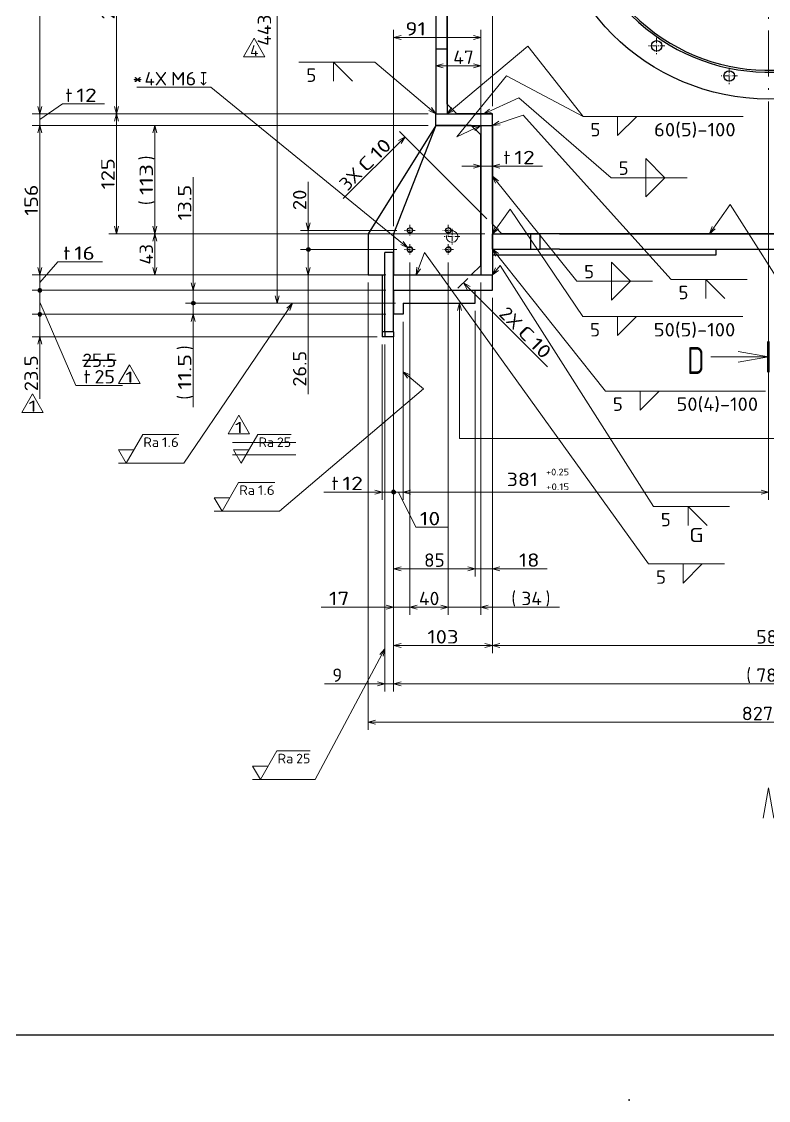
# Model space of a CAD drawing. Extents: x 0 to 1254, y -12 to 833.
# Drawn here: x 391.6 to 586.3, y 7.9 to 289.3 of the extents above; entities that cross this region are included whole.
import ezdxf
from ezdxf.enums import TextEntityAlignment as Align

# ---------------------------------------------------------------- set-up
doc = ezdxf.new("R2010")
doc.units = 0
doc.linetypes.add('DASHDOT', pattern=[18.5, 12, -3, 0.5, -3])
doc.layers.get('0').update_dxf_attribs({"lineweight": 13})
doc.styles.add('GDT', font='gdt.shx')
doc.styles.get("Standard").update_dxf_attribs({"font": 'isocp.shx'})
doc.dimstyles.get("Standard").update_dxf_attribs({"dimtxt": 2.5, "dimasz": 2.5, "dimexe": 1.25, "dimexo": 0.625, "dimtad": 1, "dimcen": 2.5, "dimadec": 0, "dimazin": 0, "dimtfac": 1, "dimtmove": 0, "dimatfit": 0, "dimfxl": 1, "dimarcsym": 0})

# ---------------------------------------------------------------- blocks, each defined once
blk = doc.blocks.new('*D5')
at = {"color": 7, "lineweight": 13}
blk.add_line((506.336303, 251.551621), (527.398864, 251.551621), dxfattribs=at)
for points in [[(509.404449, 251.033982), (511.336303, 251.551621), (509.404449, 252.06926)], [(516.268157, 252.06926), (514.336303, 251.551621), (516.268157, 251.033982)]]:
    blk.add_lwpolyline(points, dxfattribs=at)
for s, width, p, p2 in [('t', 1.09249, (517.223861, 252.051621), (519.044677, 252.051621)), ('12', 0.868247, (520.044677, 252.051621), (525.398864, 252.051621))]:
    blk.add_text(s, height=3.5, dxfattribs=dict(at, width=width)).set_placement(p, p2, align=Align.FIT)
blk = doc.blocks.new('*D10')
at = {"color": 5, "lineweight": 13}
for p, q in [((526.086303, 326.551621), (456.208953, 326.551621)), ((458.208953, 215.801621), (458.208953, 326.551621)), ((489.086303, 215.801621), (456.208953, 215.801621))]:
    blk.add_line(p, q, dxfattribs=at)
for points in [[(458.726592, 324.61977), (458.208953, 326.551621), (457.691314, 324.61977)], [(457.691314, 217.733475), (458.208953, 215.801621), (458.726592, 217.733475)]]:
    blk.add_lwpolyline(points, dxfattribs=at)
for s, height, width, p, p2 in [('-0.05', 1.75, 0.781316, (453.858947, 293.141606), (453.858947, 299.196809)), ('-0.15', 1.75, 0.781316, (457.708953, 293.141606), (457.708953, 299.196809)), ('443', 3.5, 0.854609, (456.65895, 282.922822), (456.65895, 291.041604))]:
    blk.add_text(s, height=height, rotation=90, dxfattribs=dict(at, width=width)).set_placement(p, p2, align=Align.FIT)
blk = doc.blocks.new('*D13')
at = {"color": 7, "lineweight": 13}
for p, q in [((499.586303, 264.176621), (499.586303, 279.702943)), ((511.336303, 264.176621), (511.336303, 279.702943)), ((499.586303, 277.702943), (511.336303, 277.702943))]:
    blk.add_line(p, q, dxfattribs=at)
for points in [[(501.518157, 278.220582), (499.586303, 277.702943), (501.518157, 277.185303)], [(509.404449, 277.185303), (511.336303, 277.702943), (509.404449, 278.220582)]]:
    blk.add_lwpolyline(points, dxfattribs=at)
at = {"color": 7, "lineweight": 13, "width": 0.868247}
blk.add_text('47', height=3.5, dxfattribs=at).set_placement((504.127471, 278.202943), (509.481658, 278.202943), align=Align.FIT)
blk = doc.blocks.new('*D14')
at = {"color": 7, "lineweight": 13}
for p, q in [((481.961303, 221.176621), (481.961303, 104.551621)), ((688.836303, 205.051621), (688.836303, 104.551621)), ((481.961303, 106.551621), (688.836303, 106.551621))]:
    blk.add_line(p, q, dxfattribs=at)
for points in [[(483.893157, 107.06926), (481.961303, 106.551621), (483.893157, 106.033982)], [(686.904449, 106.033982), (688.836303, 106.551621), (686.904449, 107.06926)]]:
    blk.add_lwpolyline(points, dxfattribs=at)
at = {"color": 7, "lineweight": 13, "width": 0.8352}
blk.add_text('827.5', height=3.5, dxfattribs=at).set_placement((579.343601, 107.051621), (591.454005, 107.051621), align=Align.FIT)
blk = doc.blocks.new('*D16')
at = {"color": 214, "lineweight": 13}
for p, q in [((440.964858, 272.109986), (421.635101, 272.109986)), ((492.255111, 230.275666), (440.964858, 272.109986))]:
    blk.add_line(p, q, dxfattribs=at)
blk.add_lwpolyline([(490.4309, 231.095574), (492.255111, 230.275666), (491.08525, 231.897835)], dxfattribs=at)
blk.add_arc((492.836303, 229.801621), 0.75, 348.009231, 170.000007, dxfattribs=at)
for s, width, p, p2 in [('4X', 0.953544, (423.635101, 272.609986), (429.515289, 272.609986)), ('M6', 0.967101, (430.515304, 272.609986), (437.123824, 272.609986))]:
    blk.add_text(s, height=3.5, dxfattribs=dict(at, width=width)).set_placement(p, p2, align=Align.FIT)
at = {"color": 214, "lineweight": 13, "style": 'GDT', "width": 0.52601}
blk.add_text('x', height=3.5, dxfattribs=at).set_placement((438.123824, 272.609986), (439.964858, 272.609986), align=Align.FIT)
blk = doc.blocks.new('*D19')
at = {"color": 7, "lineweight": 13}
for p, q in [((488.586303, 235.926621), (488.586303, 287.104981)), ((511.336303, 261.676621), (511.336303, 287.104981)), ((488.586303, 285.104981), (511.336303, 285.104981))]:
    blk.add_line(p, q, dxfattribs=at)
for points in [[(490.518157, 285.62262), (488.586303, 285.104981), (490.518157, 284.587342)], [(509.404449, 284.587342), (511.336303, 285.104981), (509.404449, 285.62262)]]:
    blk.add_lwpolyline(points, dxfattribs=at)
at = {"color": 7, "lineweight": 13, "width": 1.036294}
blk.add_text('91', height=3.5, dxfattribs=at).set_placement((491.64511, 285.604981), (496.999297, 285.604981), align=Align.FIT)
blk = doc.blocks.new('*D23')
at = {"color": 5, "lineweight": 13}
blk.add_line((497.336303, 316.551621), (586.336303, 316.551621), dxfattribs=at)
for points in [[(499.268157, 317.069259), (497.336303, 316.551621), (499.268157, 316.033983)], [(584.404451, 316.033983), (586.336303, 316.551621), (584.404451, 317.069259)]]:
    blk.add_lwpolyline(points, dxfattribs=at)
for s, height, width, p, p2 in [('356', 3.5, 0.854609, (541.010467, 317.051621), (549.129257, 317.051621)), ('%%p0.10', 1.75, 0.948387, (551.229251, 317.926621), (558.579252, 317.926621))]:
    blk.add_text(s, height=height, dxfattribs=dict(at, width=width)).set_placement(p, p2, align=Align.FIT)
blk = doc.blocks.new('*D25')
at = {"color": 7, "lineweight": 13}
for p, q in [((488.586303, 217.176621), (488.586303, 124.551621)), ((514.336303, 217.176621), (514.336303, 124.551621)), ((488.586303, 126.551621), (514.336303, 126.551621))]:
    blk.add_line(p, q, dxfattribs=at)
for points in [[(490.518157, 127.06926), (488.586303, 126.551621), (490.518157, 126.033982)], [(512.404449, 126.033982), (514.336303, 126.551621), (512.404449, 127.06926)]]:
    blk.add_lwpolyline(points, dxfattribs=at)
at = {"color": 7, "lineweight": 13, "width": 0.854609}
blk.add_text('103', height=3.5, dxfattribs=at).set_placement((497.401908, 127.051621), (505.520698, 127.051621), align=Align.FIT)
blk = doc.blocks.new('*D26')
at = {"color": 7, "lineweight": 13}
for p, q in [((514.336303, 217.176621), (514.336303, 124.551621)), ((660.086303, 217.176621), (660.086303, 124.551621)), ((514.336303, 126.551621), (660.086303, 126.551621))]:
    blk.add_line(p, q, dxfattribs=at)
for points in [[(516.268157, 127.06926), (514.336303, 126.551621), (516.268157, 126.033982)], [(658.154449, 126.033982), (660.086303, 126.551621), (658.154449, 127.06926)]]:
    blk.add_lwpolyline(points, dxfattribs=at)
at = {"color": 7, "lineweight": 13, "width": 0.854609}
blk.add_text('583', height=3.5, dxfattribs=at).set_placement((583.15191, 127.051621), (591.270696, 127.051621), align=Align.FIT)
blk = doc.blocks.new('*D32')
at = {"color": 7, "lineweight": 13}
for p, q in [((486.586303, 233.926621), (424.336303, 233.926621)), ((426.336303, 223.176621), (426.336303, 233.926621)), ((486.586303, 223.176621), (424.336303, 223.176621))]:
    blk.add_line(p, q, dxfattribs=at)
for points in [[(426.853942, 231.994767), (426.336303, 233.926621), (425.818664, 231.994767)], [(425.818664, 225.108475), (426.336303, 223.176621), (426.853942, 225.108475)]]:
    blk.add_lwpolyline(points, dxfattribs=at)
at = {"color": 7, "lineweight": 13, "width": 0.868247}
blk.add_text('43', height=3.5, rotation=90, dxfattribs=at).set_placement((425.836303, 225.874528), (425.836303, 231.228715), align=Align.FIT)
blk = doc.blocks.new('*D33')
at = {"color": 7, "lineweight": 13}
for p, q in [((497.586303, 262.176621), (424.336303, 262.176621)), ((426.336303, 233.926621), (426.336303, 262.176621)), ((486.586303, 233.926621), (424.336303, 233.926621))]:
    blk.add_line(p, q, dxfattribs=at)
for points in [[(426.853942, 260.244767), (426.336303, 262.176621), (425.818664, 260.244767)], [(425.818664, 235.858475), (426.336303, 233.926621), (426.853942, 235.858475)]]:
    blk.add_lwpolyline(points, dxfattribs=at)
for s, p in [(')', (425.836303, 253.111016)), ('(', (425.836303, 241.414193))]:
    blk.add_text(s, height=3.5, rotation=90.000003, dxfattribs=at).set_placement(p)
at = {"color": 7, "lineweight": 13, "width": 0.854609}
blk.add_text('113', height=3.5, rotation=90, dxfattribs=at).set_placement((425.836303, 243.992226), (425.836303, 252.111016), align=Align.FIT)
blk = doc.blocks.new('*D47')
at = {"color": 7, "lineweight": 13}
for p, q in [((497.586303, 262.176621), (394.336303, 262.176621)), ((396.336303, 223.176621), (396.336303, 262.176621)), ((486.586303, 223.176621), (394.336303, 223.176621))]:
    blk.add_line(p, q, dxfattribs=at)
for points in [[(396.853942, 260.244767), (396.336303, 262.176621), (395.818664, 260.244767)], [(395.818664, 225.108475), (396.336303, 223.176621), (396.853942, 225.108475)]]:
    blk.add_lwpolyline(points, dxfattribs=at)
at = {"color": 7, "lineweight": 13, "width": 0.854609}
blk.add_text('156', height=3.5, rotation=90, dxfattribs=at).set_placement((395.836303, 238.617226), (395.836303, 246.736016), align=Align.FIT)
blk = doc.blocks.new('*D48')
at = {"color": 7, "lineweight": 13}
for p, q in [((396.336303, 257.176621), (396.336303, 270.176621)), ((396.336303, 263.676621), (402.273162, 267.790127)), ((402.273162, 267.790127), (413.19287, 267.790127)), ((497.586303, 265.176621), (394.336303, 265.176621)), ((497.586303, 262.176621), (394.336303, 262.176621))]:
    blk.add_line(p, q, dxfattribs=at)
for points in [[(395.818664, 267.108472), (396.336303, 265.176621), (396.853942, 267.108472)], [(396.853942, 260.244767), (396.336303, 262.176621), (395.818664, 260.244767)]]:
    blk.add_lwpolyline(points, dxfattribs=at)
for s, width, p, p2 in [('t', 1.09248, (403.017883, 268.290127), (404.838683, 268.290127)), ('12', 0.868247, (405.838683, 268.290127), (411.19287, 268.290127))]:
    blk.add_text(s, height=3.5, dxfattribs=dict(at, width=width)).set_placement(p, p2, align=Align.FIT)
blk = doc.blocks.new('*D49')
at = {"color": 7, "lineweight": 13}
for p, q in [((497.586303, 350.551621), (394.336303, 350.551621)), ((396.336303, 265.176621), (396.336303, 350.551621)), ((497.586303, 265.176621), (394.336303, 265.176621))]:
    blk.add_line(p, q, dxfattribs=at)
for points in [[(396.853942, 348.619769), (396.336303, 350.551621), (395.818664, 348.619769)], [(395.818664, 267.108472), (396.336303, 265.176621), (396.853942, 267.108472)]]:
    blk.add_lwpolyline(points, dxfattribs=at)
at = {"color": 7, "lineweight": 13, "width": 0.8352}
blk.add_text('341.5', height=3.5, rotation=90, dxfattribs=at).set_placement((395.836303, 301.808919), (395.836303, 313.919324), align=Align.FIT)
blk = doc.blocks.new('*D51')
at = {"color": 7, "lineweight": 13}
for p, q in [((396.336303, 219.676621), (396.336303, 228.176621)), ((396.336303, 221.176621), (401.061569, 226.608056)), ((401.061569, 226.608056), (412.653243, 226.608056)), ((486.586303, 223.176621), (394.336303, 223.176621)), ((486.586303, 219.176621), (394.336303, 219.176621))]:
    blk.add_line(p, q, dxfattribs=at)
blk.add_lwpolyline([(395.818664, 225.108475), (396.336303, 223.176621), (396.853942, 225.108475)], dxfattribs=at)
at = {"color": 7, "lineweight": 13, "const_width": 0.5}
for points in [[(396.586303, 219.176621, 1), (396.086303, 219.176621)], [(396.086303, 219.176621, 1), (396.586303, 219.176621)]]:
    blk.add_lwpolyline(points, format="xyb", dxfattribs=at)
at = {"color": 7, "lineweight": 13}
blk.add_circle((396.336303, 219.176621), 0.5, dxfattribs=at)
for s, width, p, p2 in [('t', 1.09248, (402.478256, 227.108056), (404.299056, 227.108056)), ('16', 0.868247, (405.299056, 227.108056), (410.653243, 227.108056))]:
    blk.add_text(s, height=3.5, dxfattribs=dict(at, width=width)).set_placement(p, p2, align=Align.FIT)
blk = doc.blocks.new('*D52')
at = {"color": 7, "lineweight": 13}
for p, q in [((486.586303, 219.176621), (394.336303, 219.176621)), ((396.336303, 213.426621), (396.336303, 218.676621)), ((396.336303, 216.051621), (405.763244, 194.37291)), ((486.586303, 212.926621), (394.336303, 212.926621)), ((405.763244, 194.37291), (417.93402, 194.37291))]:
    blk.add_line(p, q, dxfattribs=at)
at = {"color": 7, "lineweight": 13, "const_width": 0.5}
for points in [[(396.586303, 219.176621, 1), (396.086303, 219.176621)], [(396.086303, 219.176621, 1), (396.586303, 219.176621)], [(396.586303, 212.926621, 1), (396.086303, 212.926621)], [(396.086303, 212.926621, 1), (396.586303, 212.926621)]]:
    blk.add_lwpolyline(points, format="xyb", dxfattribs=at)
at = {"color": 7, "lineweight": 13}
for centre in [(396.336303, 219.176621), (396.336303, 212.926621)]:
    blk.add_circle(centre, 0.5, dxfattribs=at)
for s, width, p, p2 in [('t', 1.09248, (407.759033, 194.87291), (409.579833, 194.87291)), ('25', 0.868247, (410.579833, 194.87291), (415.93402, 194.87291))]:
    blk.add_text(s, height=3.5, dxfattribs=dict(at, width=width)).set_placement(p, p2, align=Align.FIT)
blk = doc.blocks.new('*D53')
at = {"color": 7, "lineweight": 13}
for p, q in [((486.586303, 212.926621), (394.336303, 212.926621)), ((396.336303, 190.844849), (396.336303, 212.426621)), ((484.336303, 207.051621), (394.336303, 207.051621))]:
    blk.add_line(p, q, dxfattribs=at)
at = {"color": 7, "lineweight": 13, "const_width": 0.5}
for points in [[(396.586303, 212.926621, 1), (396.086303, 212.926621)], [(396.086303, 212.926621, 1), (396.586303, 212.926621)]]:
    blk.add_lwpolyline(points, format="xyb", dxfattribs=at)
at = {"color": 7, "lineweight": 13}
blk.add_lwpolyline([(396.853942, 205.119767), (396.336303, 207.051621), (395.818664, 205.119767)], dxfattribs=at)
blk.add_circle((396.336303, 212.926621), 0.5, dxfattribs=at)
at = {"color": 7, "lineweight": 13, "width": 0.836938}
blk.add_text('23.5', height=3.5, rotation=90, dxfattribs=at).set_placement((395.836303, 192.844849), (395.836303, 202.190652), align=Align.FIT)
blk = doc.blocks.new('*D54')
at = {"color": 7, "lineweight": 13}
for p, q in [((497.586303, 265.176621), (414.336303, 265.176621)), ((416.336303, 233.926621), (416.336303, 265.176621)), ((512.336303, 233.926621), (414.336303, 233.926621))]:
    blk.add_line(p, q, dxfattribs=at)
for points in [[(416.853942, 263.244771), (416.336303, 265.176621), (415.818664, 263.244771)], [(415.818664, 235.858475), (416.336303, 233.926621), (416.853942, 235.858475)]]:
    blk.add_lwpolyline(points, dxfattribs=at)
at = {"color": 7, "lineweight": 13, "width": 0.854609}
blk.add_text('125', height=3.5, rotation=90, dxfattribs=at).set_placement((415.836303, 245.492226), (415.836303, 253.611016), align=Align.FIT)
blk = doc.blocks.new('*D55')
at = {"color": 7, "lineweight": 13}
for p, q in [((526.086303, 326.551621), (414.336303, 326.551621)), ((416.336303, 265.176621), (416.336303, 326.551621)), ((497.586303, 265.176621), (414.336303, 265.176621))]:
    blk.add_line(p, q, dxfattribs=at)
for points in [[(416.853942, 324.61977), (416.336303, 326.551621), (415.818664, 324.61977)], [(415.818664, 267.108472), (416.336303, 265.176621), (416.853942, 267.108472)]]:
    blk.add_lwpolyline(points, dxfattribs=at)
at = {"color": 7, "lineweight": 13, "width": 0.8352}
blk.add_text('245.5', height=3.5, rotation=90, dxfattribs=at).set_placement((415.836303, 289.808919), (415.836303, 301.919324), align=Align.FIT)
blk = doc.blocks.new('*D57')
at = {"color": 7, "lineweight": 13}
for p, q in [((499.586303, 297.744353), (499.586303, 300.723084)), ((499.586303, 298.723084), (514.336303, 298.723084)), ((514.336303, 267.176621), (514.336303, 300.723084))]:
    blk.add_line(p, q, dxfattribs=at)
for points in [[(501.518157, 299.240721), (499.586303, 298.723084), (501.518157, 298.205447)], [(512.404449, 298.205447), (514.336303, 298.723084), (512.404449, 299.240721)]]:
    blk.add_lwpolyline(points, dxfattribs=at)
at = {"color": 7, "lineweight": 13, "width": 0.892365}
blk.add_text('59', height=3.5, dxfattribs=at).set_placement((504.182113, 299.223084), (509.5363, 299.223084), align=Align.FIT)
blk = doc.blocks.new('*D58')
at = {"color": 7, "lineweight": 13}
for p, q in [((486.336303, 205.051621), (486.336303, 114.551621)), ((488.586303, 205.051621), (488.586303, 114.551621)), ((470.590537, 116.551621), (493.586303, 116.551621))]:
    blk.add_line(p, q, dxfattribs=at)
for points in [[(484.404449, 116.033982), (486.336303, 116.551621), (484.404449, 117.06926)], [(490.518157, 117.06926), (488.586303, 116.551621), (490.518157, 116.033982)]]:
    blk.add_lwpolyline(points, dxfattribs=at)
at = {"color": 7, "lineweight": 13, "width": 0.9711}
blk.add_text('9', height=3.5, dxfattribs=at).set_placement((472.59053, 117.051621), (475.180129, 117.051621), align=Align.FIT)
blk = doc.blocks.new('*D59')
at = {"color": 7, "lineweight": 13}
for p, q in [((488.586303, 205.051621), (488.586303, 114.551621)), ((685.836303, 205.051621), (685.836303, 114.551621)), ((488.586303, 116.551621), (685.836303, 116.551621))]:
    blk.add_line(p, q, dxfattribs=at)
for points in [[(490.518157, 117.06926), (488.586303, 116.551621), (490.518157, 116.033982)], [(683.904449, 116.033982), (685.836303, 116.551621), (683.904449, 117.06926)]]:
    blk.add_lwpolyline(points, dxfattribs=at)
for s, p in [('(', (580.573876, 117.051621)), (')', (592.270696, 117.051621))]:
    blk.add_text(s, height=3.5, dxfattribs=at).set_placement(p)
at = {"color": 7, "lineweight": 13, "width": 0.86987}
blk.add_text('789', height=3.5, dxfattribs=at).set_placement((583.15191, 117.051621), (591.270696, 117.051621), align=Align.FIT)
blk = doc.blocks.new('*D60')
at = {"color": 7, "lineweight": 13}
for p, q in [((509.836303, 213.801621), (509.836303, 144.551621)), ((488.586303, 205.051621), (488.586303, 144.551621)), ((488.586303, 146.551621), (509.836303, 146.551621))]:
    blk.add_line(p, q, dxfattribs=at)
for points in [[(490.518157, 147.06926), (488.586303, 146.551621), (490.518157, 146.033982)], [(507.904449, 146.033982), (509.836303, 146.551621), (507.904449, 147.06926)]]:
    blk.add_lwpolyline(points, dxfattribs=at)
at = {"color": 7, "lineweight": 13, "width": 0.868247}
blk.add_text('85', height=3.5, dxfattribs=at).set_placement((496.53421, 147.051621), (501.888397, 147.051621), align=Align.FIT)
blk = doc.blocks.new('*D61')
at = {"color": 7, "lineweight": 13}
for p, q in [((514.336303, 217.176621), (514.336303, 144.551621)), ((509.836303, 213.801621), (509.836303, 144.551621)), ((504.836303, 146.551621), (528.609767, 146.551621))]:
    blk.add_line(p, q, dxfattribs=at)
for points in [[(507.904449, 146.033982), (509.836303, 146.551621), (507.904449, 147.06926)], [(516.268157, 147.06926), (514.336303, 146.551621), (516.268157, 146.033982)]]:
    blk.add_lwpolyline(points, dxfattribs=at)
at = {"color": 7, "lineweight": 13, "width": 0.868247}
blk.add_text('18', height=3.5, dxfattribs=at).set_placement((521.255576, 147.051621), (526.609763, 147.051621), align=Align.FIT)
blk = doc.blocks.new('*D71')
at = {"color": 7, "lineweight": 13}
for p, q in [((489.086303, 215.801621), (434.336303, 215.801621)), ((436.336303, 188.675263), (436.336303, 215.301621)), ((486.586303, 212.926621), (434.336303, 212.926621))]:
    blk.add_line(p, q, dxfattribs=at)
at = {"color": 7, "lineweight": 13, "const_width": 0.5}
for points in [[(436.586303, 215.801621, 1), (436.086303, 215.801621)], [(436.086303, 215.801621, 1), (436.586303, 215.801621)]]:
    blk.add_lwpolyline(points, format="xyb", dxfattribs=at)
at = {"color": 7, "lineweight": 13}
blk.add_lwpolyline([(436.853942, 210.994767), (436.336303, 212.926621), (435.818664, 210.994767)], dxfattribs=at)
blk.add_circle((436.336303, 215.801621), 0.5, dxfattribs=at)
for s, p in [(')', (435.836303, 203.599107)), ('(', (435.836303, 190.675263))]:
    blk.add_text(s, height=3.5, rotation=90.000003, dxfattribs=at).set_placement(p)
at = {"color": 7, "lineweight": 13, "width": 0.836938}
blk.add_text('11.5', height=3.5, rotation=90, dxfattribs=at).set_placement((435.836303, 193.253297), (435.836303, 202.599099), align=Align.FIT)
blk = doc.blocks.new('*D72')
at = {"color": 7, "lineweight": 13}
for p, q in [((436.336303, 216.301621), (436.336303, 248.713021)), ((486.586303, 219.176621), (434.336303, 219.176621)), ((489.086303, 215.801621), (434.336303, 215.801621))]:
    blk.add_line(p, q, dxfattribs=at)
blk.add_lwpolyline([(435.818664, 221.108475), (436.336303, 219.176621), (436.853942, 221.108475)], dxfattribs=at)
at = {"color": 7, "lineweight": 13, "const_width": 0.5}
for points in [[(436.586303, 215.801621, 1), (436.086303, 215.801621)], [(436.086303, 215.801621, 1), (436.586303, 215.801621)]]:
    blk.add_lwpolyline(points, format="xyb", dxfattribs=at)
at = {"color": 7, "lineweight": 13}
blk.add_circle((436.336303, 215.801621), 0.5, dxfattribs=at)
at = {"color": 7, "lineweight": 13, "width": 0.836938}
blk.add_text('13.5', height=3.5, rotation=90, dxfattribs=at).set_placement((435.836303, 237.367211), (435.836303, 246.713021), align=Align.FIT)
blk = doc.blocks.new('*D73')
at = {"color": 7, "lineweight": 13}
for p, q in [((491.086303, 210.926621), (491.086303, 164.551621)), ((488.586303, 205.051621), (488.586303, 164.551621)), ((489.086303, 166.551621), (496.086303, 166.551621)), ((489.836303, 166.551621), (494.395019, 157.388413)), ((494.395019, 157.388413), (502.749214, 157.388413))]:
    blk.add_line(p, q, dxfattribs=at)
at = {"color": 7, "lineweight": 13, "const_width": 0.5}
for points in [[(488.836303, 166.551621, 1), (488.336303, 166.551621)], [(488.336303, 166.551621, 1), (488.836303, 166.551621)]]:
    blk.add_lwpolyline(points, format="xyb", dxfattribs=at)
at = {"color": 7, "lineweight": 13}
blk.add_lwpolyline([(493.018157, 167.06926), (491.086303, 166.551621), (493.018157, 166.033982)], dxfattribs=at)
blk.add_circle((488.586303, 166.551621), 0.5, dxfattribs=at)
at = {"color": 7, "lineweight": 13, "width": 0.868247}
blk.add_text('10', height=3.5, dxfattribs=at).set_placement((495.395019, 157.888413), (500.749206, 157.888413), align=Align.FIT)
blk = doc.blocks.new('*D74')
at = {"color": 7, "lineweight": 13}
for p, q in [((586.336303, 266.301621), (586.336303, 164.551621)), ((491.086303, 210.926621), (491.086303, 164.551621)), ((491.086303, 166.551621), (586.336303, 166.551621))]:
    blk.add_line(p, q, dxfattribs=at)
for points in [[(493.018157, 167.06926), (491.086303, 166.551621), (493.018157, 166.033982)], [(584.404451, 166.033982), (586.336303, 166.551621), (584.404451, 167.06926)]]:
    blk.add_lwpolyline(points, dxfattribs=at)
for s, height, width, p, p2 in [('+0.25', 1.75, 0.781316, (528.308051, 170.901627), (534.36325, 170.901627)), ('381', 3.5, 0.955152, (518.089263, 168.101624), (526.208053, 168.101624)), ('+0.15', 1.75, 0.781316, (528.308051, 167.051621), (534.36325, 167.051621))]:
    blk.add_text(s, height=height, dxfattribs=dict(at, width=width)).set_placement(p, p2, align=Align.FIT)
blk = doc.blocks.new('*D75')
at = {"color": 7, "lineweight": 13}
for p, q in [((485.586303, 205.051621), (485.586303, 164.551621)), ((488.586303, 205.051621), (488.586303, 164.551621)), ((470.4113, 166.551621), (488.086303, 166.551621)), ((489.086303, 166.551621), (493.586303, 166.551621))]:
    blk.add_line(p, q, dxfattribs=at)
blk.add_lwpolyline([(483.654449, 166.033982), (485.586303, 166.551621), (483.654449, 167.06926)], dxfattribs=at)
at = {"color": 7, "lineweight": 13, "const_width": 0.5}
for points in [[(488.836303, 166.551621, 1), (488.336303, 166.551621)], [(488.336303, 166.551621, 1), (488.836303, 166.551621)]]:
    blk.add_lwpolyline(points, format="xyb", dxfattribs=at)
at = {"color": 7, "lineweight": 13}
blk.add_circle((488.586303, 166.551621), 0.5, dxfattribs=at)
for s, width, p, p2 in [('t', 1.09249, (472.4113, 167.051621), (474.232116, 167.051621)), ('12', 0.868247, (475.232116, 167.051621), (480.586303, 167.051621))]:
    blk.add_text(s, height=3.5, dxfattribs=dict(at, width=width)).set_placement(p, p2, align=Align.FIT)
blk = doc.blocks.new('*D76')
at = {"color": 7, "lineweight": 13}
for p, q in [((492.836303, 226.40162), (492.836303, 134.551621)), ((488.586303, 206.301621), (488.586303, 134.551621)), ((469.706504, 136.551621), (497.836303, 136.551621))]:
    blk.add_line(p, q, dxfattribs=at)
for points in [[(486.654449, 136.033982), (488.586303, 136.551621), (486.654449, 137.06926)], [(494.768157, 137.06926), (492.836303, 136.551621), (494.768157, 136.033982)]]:
    blk.add_lwpolyline(points, dxfattribs=at)
at = {"color": 7, "lineweight": 13, "width": 0.868247}
blk.add_text('17', height=3.5, dxfattribs=at).set_placement((471.706512, 137.051621), (477.060699, 137.051621), align=Align.FIT)
blk = doc.blocks.new('*D77')
at = {"color": 7, "lineweight": 13}
for p, q in [((492.836303, 226.40162), (492.836303, 134.551621)), ((502.836303, 226.40162), (502.836303, 134.551621)), ((492.836303, 136.551621), (502.836303, 136.551621))]:
    blk.add_line(p, q, dxfattribs=at)
for points in [[(494.768157, 137.06926), (492.836303, 136.551621), (494.768157, 136.033982)], [(500.904449, 136.033982), (502.836303, 136.551621), (500.904449, 137.06926)]]:
    blk.add_lwpolyline(points, dxfattribs=at)
at = {"color": 7, "lineweight": 13, "width": 0.868247}
blk.add_text('40', height=3.5, dxfattribs=at).set_placement((495.15921, 137.051621), (500.513397, 137.051621), align=Align.FIT)
blk = doc.blocks.new('*D78')
at = {"color": 7, "lineweight": 13}
for p, q in [((502.836303, 226.40162), (502.836303, 134.551621)), ((511.336303, 221.176621), (511.336303, 134.551621)), ((497.836303, 136.551621), (531.829311, 136.551621))]:
    blk.add_line(p, q, dxfattribs=at)
for points in [[(500.904449, 136.033982), (502.836303, 136.551621), (500.904449, 137.06926)], [(513.268157, 137.06926), (511.336303, 136.551621), (513.268157, 136.033982)]]:
    blk.add_lwpolyline(points, dxfattribs=at)
for s, p in [('(', (519.319053, 137.051621)), (')', (528.251277, 137.051621))]:
    blk.add_text(s, height=3.5, dxfattribs=at).set_placement(p)
at = {"color": 7, "lineweight": 13, "width": 0.845398}
blk.add_text('34', height=3.5, dxfattribs=at).set_placement((521.897086, 137.051621), (527.251273, 137.051621), align=Align.FIT)
blk = doc.blocks.new('*D82')
at = {"color": 7, "lineweight": 13}
for p, q in [((489.436302, 229.801621), (464.336303, 229.801621)), ((466.336303, 192.048753), (466.336303, 229.301621)), ((486.586303, 223.176621), (464.336303, 223.176621))]:
    blk.add_line(p, q, dxfattribs=at)
at = {"color": 7, "lineweight": 13, "const_width": 0.5}
for points in [[(466.586303, 229.801621, 1), (466.086303, 229.801621)], [(466.086303, 229.801621, 1), (466.586303, 229.801621)]]:
    blk.add_lwpolyline(points, format="xyb", dxfattribs=at)
at = {"color": 7, "lineweight": 13}
blk.add_lwpolyline([(465.818664, 225.108475), (466.336303, 223.176621), (466.853942, 225.108475)], dxfattribs=at)
blk.add_circle((466.336303, 229.801621), 0.5, dxfattribs=at)
at = {"color": 7, "lineweight": 13, "width": 0.836938}
blk.add_text('26.5', height=3.5, rotation=90, dxfattribs=at).set_placement((465.836303, 194.048753), (465.836303, 203.394555), align=Align.FIT)
blk = doc.blocks.new('*D83')
at = {"color": 7, "lineweight": 13}
for p, q in [((466.336303, 230.301621), (466.336303, 247.429658)), ((489.436302, 234.801621), (464.336303, 234.801621)), ((489.436302, 229.801621), (464.336303, 229.801621))]:
    blk.add_line(p, q, dxfattribs=at)
blk.add_lwpolyline([(465.818664, 236.733475), (466.336303, 234.801621), (466.853942, 236.733475)], dxfattribs=at)
at = {"color": 7, "lineweight": 13, "const_width": 0.5}
for points in [[(466.586303, 229.801621, 1), (466.086303, 229.801621)], [(466.086303, 229.801621, 1), (466.586303, 229.801621)]]:
    blk.add_lwpolyline(points, format="xyb", dxfattribs=at)
at = {"color": 7, "lineweight": 13}
blk.add_circle((466.336303, 229.801621), 0.5, dxfattribs=at)
at = {"color": 7, "lineweight": 13, "width": 0.868247}
blk.add_text('20', height=3.5, rotation=90, dxfattribs=at).set_placement((465.836303, 240.075471), (465.836303, 245.429658), align=Align.FIT)
blk = doc.blocks.new('*D87')
at = {"color": 7, "lineweight": 13}
for p, q in [((514.336303, 267.176621), (514.336303, 311.131898)), ((502.586303, 309.131898), (514.336303, 309.131898))]:
    blk.add_line(p, q, dxfattribs=at)
for points in [[(504.518157, 309.649535), (502.586303, 309.131898), (504.518157, 308.61426)], [(512.404449, 308.61426), (514.336303, 309.131898), (512.404449, 309.649535)]]:
    blk.add_lwpolyline(points, dxfattribs=at)
at = {"color": 7, "lineweight": 13, "width": 0.868247}
blk.add_text('47', height=3.5, dxfattribs=at).set_placement((505.78421, 309.631898), (511.138397, 309.631898), align=Align.FIT)
blk = doc.blocks.new('*D88')
at = {"color": 7, "lineweight": 13}
for p, q in [((514.336303, 267.176621), (514.336303, 311.131898)), ((514.336303, 309.131898), (660.086303, 309.131898))]:
    blk.add_line(p, q, dxfattribs=at)
for points in [[(516.268157, 309.649535), (514.336303, 309.131898), (516.268157, 308.61426)], [(658.154449, 308.61426), (660.086303, 309.131898), (658.154449, 309.649535)]]:
    blk.add_lwpolyline(points, dxfattribs=at)
at = {"color": 7, "lineweight": 13, "width": 0.854609}
blk.add_text('583', height=3.5, dxfattribs=at).set_placement((616.142022, 309.631898), (624.26081, 309.631898), align=Align.FIT)

msp = doc.modelspace()

# ---------------------------------------------------------------- linework, layer by layer
at = {"color": 7, "linetype": 'DASHDOT', "lineweight": 13}
msp.add_line((586.293, 416.4282), (586.293, 205.781), dxfattribs=at)
at = {"color": 7, "lineweight": 25}
for p, q in [((502.5863, 267.6766), (502.5863, 350.5516)), ((499.5863, 295.7444), (499.5863, 282.1766)), ((502.5863, 295.7444), (502.5863, 282.1766)), ((499.5863, 282.1766), (502.5863, 282.1766)), ((499.5863, 282.1766), (499.5863, 265.1766)), ((502.5863, 282.1766), (502.5863, 265.1766)), ((502.5863, 267.6766), (505.0863, 265.1766)), ((499.5863, 262.1766), (499.5863, 265.1766)), ((499.5863, 265.1766), (514.3363, 265.1766)), ((499.5863, 265.1766), (502.5863, 265.1766)), ((514.3363, 265.1766), (505.0863, 265.1766)), ((514.3363, 262.1766), (514.3363, 265.1766)), ((514.3363, 236.4266), (514.3363, 265.1766)), ((499.5863, 262.1766), (481.9613, 233.9266)), ((499.5863, 262.1766), (488.5863, 233.9266)), ((508.8363, 262.1766), (499.5863, 262.1766)), ((499.5863, 262.1766), (514.3363, 262.1766)), ((508.8363, 262.1766), (511.3363, 259.6766)), ((511.3363, 262.1766), (514.3363, 262.1766)), ((511.3363, 262.1766), (511.3363, 223.1766)), ((514.3363, 262.1766), (514.3363, 223.1766)), ((511.3363, 225.6766), (511.3363, 259.6766)), ((516.8363, 233.9266), (514.3363, 236.4266)), ((481.9613, 233.9266), (481.9613, 223.1766)), ((488.5863, 233.9266), (488.5863, 223.1766)), ((514.3363, 229.9266), (514.3363, 233.9266)), ((514.3363, 233.9266), (524.3363, 233.9266)), ((514.3363, 233.9266), (516.8362, 233.9266)), ((657.5863, 233.9266), (516.8363, 233.9266)), ((524.3363, 229.9266), (524.3363, 233.9266)), ((524.3363, 233.9266), (526.8363, 233.9266)), ((526.8363, 229.9266), (526.8363, 233.9266)), ((531.8363, 233.9266), (526.8363, 233.9266)), ((531.8363, 233.9266), (642.5863, 233.9266)), ((488.5863, 229.0516), (486.3363, 229.0516)), ((486.3363, 208.3016), (486.3363, 229.0516)), ((488.5863, 208.3016), (488.5863, 229.0516)), ((514.3362, 228.4266), (572.7113, 228.4266)), ((514.3363, 229.9266), (524.3363, 229.9266)), ((524.3363, 229.9266), (526.8363, 229.9266)), ((531.8363, 229.9266), (526.8363, 229.9266)), ((531.8363, 229.9266), (642.5863, 229.9266)), ((572.7113, 228.4266), (572.7113, 229.9266)), ((511.3363, 225.6766), (508.8363, 223.1766)), ((481.9613, 223.1766), (486.3362, 223.1766)), ((485.5863, 223.1766), (485.5863, 208.3016)), ((488.5863, 223.1766), (514.3363, 223.1766)), ((488.5863, 219.1766), (488.5863, 223.1766)), ((488.5863, 223.1766), (508.8363, 223.1766)), ((511.3363, 223.1766), (514.3363, 223.1766)), ((514.3363, 219.1766), (514.3363, 223.1766)), ((488.5863, 219.1766), (514.3363, 219.1766)), ((488.5863, 219.1766), (488.5863, 212.9266)), ((509.8363, 215.8016), (509.8363, 219.1766)), ((491.0863, 215.8016), (509.8363, 215.8016)), ((491.0863, 215.8016), (491.0863, 212.9266)), ((491.0863, 212.9266), (488.5863, 212.9266)), ((486.3362, 208.3016), (485.5863, 208.3016)), ((485.5863, 208.3016), (485.5863, 207.0516)), ((488.5863, 208.3016), (486.3363, 208.3016)), ((486.3363, 208.3016), (486.3363, 207.0516)), ((488.5863, 208.3016), (488.5863, 207.0516)), ((486.3362, 207.0516), (485.5863, 207.0516)), ((488.5863, 207.0516), (486.3363, 207.0516)), ((407.4361, 200.9566), (416.2569, 200.9566)), ((40, 25), (1164, 25))]:
    msp.add_line(p, q, dxfattribs=at)
at = {"color": 5, "lineweight": 13}
for p, q in [((449.4398, 280.0981), (452.2398, 284.9478)), ((452.2398, 284.9478), (455.0398, 280.0981)), ((449.4398, 280.0981), (455.0398, 280.0981))]:
    msp.add_line(p, q, dxfattribs=at)
at = {"color": 7, "linetype": 'DASHDOT', "lineweight": 13, "ltscale": 0.10625}
for p, q in [((557.1689, 285.0245), (557.1689, 280.7745)), ((559.2939, 282.8995), (555.0439, 282.8995)), ((576.0941, 277.1854), (576.0941, 272.9354)), ((578.2191, 275.0604), (573.9691, 275.0604))]:
    msp.add_line(p, q, dxfattribs=at)
at = {"color": 7, "lineweight": 13}
for p, q in [((463.9126, 278.7094), (483.7058, 278.7094)), ((499.5863, 265.1766), (483.7058, 278.7094)), ((537.9828, 264.491), (579.6895, 264.491)), ((491.5562, 259.2067), (475.4704, 243.1209)), ((512.9221, 237.8408), (490.142, 260.6209)), ((514.3363, 248.9405), (536.3363, 221.5516)), ((545.3319, 248.5393), (565.1251, 248.5393)), ((514.3363, 229.9266), (543.8363, 192.9032)), ((507.9465, 222.2868), (505.3652, 219.7055)), ((506.7794, 221.1197), (528.6736, 199.2255)), ((536.3363, 221.5516), (556.1295, 221.5516)), ((560.9501, 222.0156), (580.7433, 222.0156)), ((537.899, 212.3131), (579.6056, 212.3131)), ((586.293, 201.781), (571.293, 201.781)), ((416.8747, 194.8701), (419.6747, 199.7198)), ((419.6747, 199.7198), (422.4747, 194.8701)), ((416.8747, 194.8701), (422.4747, 194.8701)), ((391.619, 187.3171), (394.419, 192.1669)), ((394.419, 192.1669), (397.219, 187.3171)), ((543.8363, 192.9032), (585.5429, 192.9032)), ((391.619, 187.3171), (397.219, 187.3171)), ((445.4303, 181.739), (448.2303, 186.5887)), ((448.2303, 186.5887), (451.0303, 181.739)), ((418.8363, 174.0516), (423.1664, 181.5516)), ((423.1664, 181.5516), (432.6123, 181.5516)), ((445.4303, 181.739), (451.0303, 181.739)), ((448.8363, 174.0516), (453.1664, 181.5516)), ((453.1664, 181.5516), (461.8609, 181.5516)), ((418.8363, 174.0516), (416.8156, 177.5516)), ((416.8156, 177.5516), (420.857, 177.5516)), ((446.5902, 179.4954), (463.1039, 179.4954)), ((448.8363, 174.0516), (446.8156, 177.5516)), ((446.8156, 177.5516), (450.857, 177.5516)), ((463.1039, 176.2454), (446.5902, 176.2454)), ((443.8363, 161.5516), (448.1664, 169.0516)), ((448.1664, 169.0516), (457.6123, 169.0516)), ((443.8363, 161.5516), (441.8156, 165.0516)), ((441.8156, 165.0516), (445.857, 165.0516)), ((556.3363, 162.8016), (576.1295, 162.8016)), ((555.0863, 147.8016), (574.8795, 147.8016)), ((453.8363, 91.5516), (458.1664, 99.0516)), ((458.1664, 99.0516), (466.8609, 99.0516)), ((453.8363, 91.5516), (451.8156, 95.0516)), ((451.8156, 95.0516), (455.857, 95.0516))]:
    msp.add_line(p, q, dxfattribs=at)
at = {"color": 7, "linetype": 'DASHDOT', "lineweight": 13, "ltscale": 0.07}
for p, q in [((494.2363, 234.8016), (491.4363, 234.8016)), ((492.8363, 236.2016), (492.8363, 233.4016)), ((504.2363, 234.8016), (501.4363, 234.8016)), ((502.8363, 236.2016), (502.8363, 233.4016)), ((492.8363, 231.2016), (492.8363, 228.4016)), ((502.8363, 231.2016), (502.8363, 228.4016)), ((494.2363, 229.8016), (491.4363, 229.8016)), ((504.2363, 229.8016), (501.4363, 229.8016))]:
    msp.add_line(p, q, dxfattribs=at)
at = {"color": 7, "linetype": 'DASHDOT', "lineweight": 13, "ltscale": 0.101875}
for p, q in [((503.8363, 235.2141), (503.8363, 231.1391)), ((505.8738, 233.1766), (501.7988, 233.1766))]:
    msp.add_line(p, q, dxfattribs=at)
at = {"color": 7, "lineweight": 100}
msp.add_line((586.293, 197.781), (586.293, 205.781), dxfattribs=at)
at = {"color": 7, "lineweight": 13}
for points in [[(502.5192, 265.1766), (523.5867, 282.7993), (537.9828, 264.491)], [(472.9331, 273.7373), (472.9331, 278.7094), (477.9051, 273.7373)], [(511.3047, 262.1766), (505.0722, 259.1543), (518.0518, 275.1164), (537.9828, 264.491)], [(512.0787, 265.1766), (521.257, 269.359), (545.3319, 248.5393)], [(497.7802, 266.0356), (499.5863, 265.1766), (498.4517, 266.8236)], [(503.6689, 266.8132), (502.5192, 265.1766), (504.3331, 266.0191)], [(513.622, 266.4487), (512.0787, 265.1766), (514.0513, 265.5066)], [(514.3363, 262.1766), (522.3659, 264.8057), (560.9501, 222.0156)], [(509.7923, 260.8679), (511.3047, 262.1766), (509.3406, 261.7994)], [(516.0112, 263.2697), (514.3363, 262.1766), (516.3333, 262.2858)], [(490.5562, 257.4747), (491.5562, 259.2067), (489.8242, 258.2067)], [(515.9497, 247.7585), (514.3363, 248.9405), (515.1425, 247.1102)], [(514.3363, 233.9266), (518.9756, 240.2962), (537.899, 212.3131)], [(570.9255, 233.9266), (576.3363, 241.5516), (593.8363, 214.0516)], [(515.0552, 235.7929), (514.3363, 233.9266), (515.8921, 235.1834)], [(571.6213, 235.8017), (570.9255, 233.9266), (572.4656, 235.2025)], [(494.436, 223.1766), (496.6499, 229.0516), (555.0863, 147.8016)], [(515.945, 228.7383), (514.3363, 229.9266), (515.1353, 228.0932)], [(494.6329, 225.1669), (494.436, 223.1766), (495.6016, 224.8018)], [(514.3363, 223.1766), (516.3818, 225.6411), (556.3363, 162.8016)], [(515.1718, 224.9938), (514.3363, 223.1766), (515.9684, 224.3326)], [(508.5114, 220.1197), (506.7794, 221.1197), (507.7794, 219.3876)], [(569.9706, 217.0436), (569.9706, 222.0156), (574.9426, 217.0436)], [(462.212, 215.8016), (433.8623, 174.0516), (416.8156, 174.0516)], [(461.555, 213.9126), (462.212, 215.8016), (460.6985, 214.4942)], [(506.2603, 213.8698), (505.7427, 215.8016), (505.225, 213.8698)], [(505.7427, 215.8016), (505.7427, 180.5516), (597.0733, 180.5516)], [(578.4145, 200.3918), (586.293, 201.781), (578.4145, 203.1702)], [(491.0863, 197.9348), (496.4072, 193.4581), (458.8623, 161.5516), (441.8156, 161.5516)], [(492.8978, 197.0871), (491.0863, 197.9348), (492.2313, 196.2949)], [(597.0733, 180.5516), (505.7427, 180.5516)], [(565.3568, 157.8296), (565.3568, 162.8016), (570.3288, 157.8296)], [(486.3363, 125.6836), (468.1109, 91.5516), (451.8156, 91.5516)], [(485.883, 123.7357), (486.3363, 125.6836), (484.9697, 124.2233)], [(587.7255, 81.5071), (586.3363, 89.3856), (584.9471, 81.5071)]]:
    msp.add_lwpolyline(points, dxfattribs=at)
for points in [[(547.0033, 264.491), (551.9753, 264.491), (547.0033, 259.519)], [(554.3524, 248.5393), (559.3244, 248.5393), (554.3524, 253.5113)], [(554.3524, 248.5393), (559.3244, 248.5393), (554.3524, 243.5672)], [(545.3568, 221.5516), (550.3288, 221.5516), (545.3568, 226.5236)], [(545.3568, 221.5516), (550.3288, 221.5516), (545.3568, 216.5796)], [(546.9195, 212.3131), (551.8915, 212.3131), (546.9195, 207.341)], [(552.8568, 192.9032), (557.8288, 192.9032), (552.8568, 187.9312)], [(564.1068, 147.8016), (569.0788, 147.8016), (564.1068, 142.8296)]]:
    msp.add_lwpolyline(points, close=True, dxfattribs=at)
at = {"color": 7, "lineweight": 25}
for centre, radius in [((586.3363, 326.5516), 57.5), ((557.1689, 282.8995), 1.375), ((576.0941, 275.0604), 1.375), ((492.8363, 234.8016), 0.65), ((502.8363, 234.8016), 0.65), ((492.8363, 229.8016), 0.65), ((502.8363, 229.8016), 0.65)]:
    msp.add_circle(centre, radius, dxfattribs=at)
at = {"color": 7, "lineweight": 13}
msp.add_circle((550, 8), 0.1, dxfattribs=at)
at = {"color": 7, "lineweight": 25}
for centre, radius, start, end in [((586.3363, 326.5516), 50.5, 49.258557, 40.741443), ((586.3363, 326.5516), 50, 49.301222, 40.698778), ((503.8363, 233.1766), 1.2875, 114.530769, 128.686464)]:
    msp.add_arc(centre, radius, start, end, dxfattribs=at)
at = {"color": 7, "lineweight": 13}
for centre, radius in [((492.8363, 234.8016), 0.75), ((502.8363, 234.8016), 0.75), ((503.8363, 233.1766), 1.5), ((492.8363, 229.8016), 0.75), ((502.8363, 229.8016), 0.75)]:
    msp.add_arc(centre, radius, 169.999993, 100.000014, dxfattribs=at)

# ---------------------------------------------------------------- texts
at = {"color": 5, "lineweight": 13, "width": 0.863197}
msp.add_text('4', height=2.91, dxfattribs=at).set_placement((451.1898, 280.2183), (453.3429, 280.2183), align=Align.FIT)
at = {"color": 7, "lineweight": 13}
for s, height, width, p, p2 in [('5', 3.5, 0.913974, (465.8376, 273.5302), (468.4272, 273.5302)), ('*', 3.5, 1.1952, (420.5368, 272.7371), (423.1264, 272.7371)), ('5', 3.5, 0.913975, (539.9078, 259.3118), (542.4974, 259.3118)), ('60(5)-100', 3.5, 0.74678, (556.4812, 259.3118), (577.7645, 259.3118)), ('5', 3.5, 0.913975, (547.2569, 249.2676), (549.8465, 249.2676)), ('5', 3.5, 0.913975, (538.2613, 222.2799), (540.8509, 222.2799)), ('5', 3.5, 0.913975, (562.8751, 216.8364), (565.4647, 216.8364)), ('5', 3.5, 0.913975, (539.824, 207.1339), (542.4136, 207.1339)), ('50(5)-100', 3.5, 0.74678, (556.3974, 207.1339), (577.6806, 207.1339)), ('25.5', 3.5, 0.789922, (407.4361, 199.1762), (416.2569, 199.1762)), ('D', 7, 0.765812, (565.0875, 197.3645), (569.6824, 197.3645)), ('1', 2.91, 1.412505, (418.6247, 195.0636), (420.7778, 195.0636)), ('50(4)-100', 3.5, 0.74678, (562.3347, 187.724), (583.6179, 187.724)), ('1', 2.91, 1.412505, (393.369, 187.5106), (395.522, 187.5106)), ('5', 3.5, 0.913975, (545.7613, 187.724), (548.3509, 187.724)), ('1', 2.91, 1.412505, (447.1803, 181.9325), (449.3334, 181.9325)), ('Ra', 2.5, 0.950868, (423.3363, 178.3016), (427.4115, 178.3016)), ('1.6', 2.5, 0.795474, (428.1615, 178.3016), (432.6123, 178.3016)), ('Ra', 2.5, 0.950868, (453.3363, 178.3016), (457.4115, 178.3016)), ('25', 2.5, 0.839869, (458.1615, 178.3016), (461.8609, 178.3016)), ('Ra', 2.5, 0.950868, (448.3363, 165.8016), (452.4115, 165.8016)), ('1.6', 2.5, 0.795474, (453.1615, 165.8016), (457.6123, 165.8016)), ('5', 3.5, 0.913975, (558.2613, 157.6224), (560.8509, 157.6224)), ('G', 3.729, 1.166667, (565.6675, 153.4791), (569.3966, 153.4791)), ('5', 3.5, 0.913975, (557.0113, 142.6224), (559.6009, 142.6224)), ('Ra', 2.5, 0.950866, (458.3363, 95.8016), (462.4114, 95.8016)), ('25', 2.5, 0.839869, (463.1614, 95.8016), (466.8609, 95.8016))]:
    msp.add_text(s, height=height, dxfattribs=dict(at, width=width)).set_placement(p, p2, align=Align.FIT)
for s, rotation, width, p, p2 in [('10', 45, 0.868246, (484.5352, 252.8928), (488.3212, 256.6787)), ('C', 45, 1.146437, (481.3961, 249.7537), (483.8281, 252.1857)), ('3X', 45, 0.953546, (476.5311, 244.8887), (480.689, 249.0466)), ('2X', 315, 0.953546, (515.8228, 212.7834), (519.9807, 208.6254)), ('C', 314.999955, 1.146437, (520.6878, 207.9183), (523.1198, 205.4864)), ('10', 315.000058, 0.868247, (523.8269, 204.7793), (527.6129, 200.9933))]:
    msp.add_text(s, height=3.5, rotation=rotation, dxfattribs=dict(at, width=width)).set_placement(p, p2, align=Align.FIT)

# ---------------------------------------------------------------- dimensions: what is measured, and where the dimension line sits
at = {"lineweight": 0}
for base, p1, p2, angle, picture, middle, dimtype in [((396.3363, 265.1766), (499.5863, 350.5516), (499.5863, 265.1766), 270, '*D49', (396.3363, 307.8641), 161), ((416.3363, 326.5516), (499.5863, 265.1766), (528.0863, 326.5516), 90, '*D55', (416.3363, 295.8641), 160), ((502.5863, 309.1319), (514.3363, 265.1766), (502.5863, 311.6319), 180, '*D87', (508.4613, 309.1319), 160), ((514.3363, 309.1319), (660.0863, 306.6319), (514.3363, 265.1766), 180, '*D88', (620.2014, 309.1319), 160), ((499.5863, 298.7231), (514.3363, 265.1766), (499.5863, 295.7444), 180, '*D57', (506.8592, 298.7231), 160), ((488.5863, 285.105), (511.3363, 259.6766), (488.5863, 233.9266), 180, '*D19', (494.3222, 285.105), 160), ((511.3363, 277.7029), (499.5863, 262.1766), (511.3363, 262.1766), 0, '*D13', (506.8046, 277.7029), 161), ((416.3363, 233.9266), (499.5863, 265.1766), (514.3363, 233.9266), 270, '*D54', (416.3363, 249.5516), 160), ((396.3363, 262.1766), (488.5863, 223.1766), (499.5863, 262.1766), 90, '*D47', (396.3363, 242.6766), 160), ((436.3363, 215.8016), (488.5863, 219.1766), (491.0863, 215.8016), 270, '*D72', (436.3363, 242.0401), 160), ((466.3363, 229.8016), (491.4363, 234.8016), (491.4363, 229.8016), 270, '*D83', (466.3363, 242.7526), 161), ((426.3363, 223.1766), (488.5863, 233.9266), (488.5863, 223.1766), 270, '*D32', (426.3363, 228.5516), 161), ((466.3363, 223.1766), (491.4363, 229.8016), (488.5863, 223.1766), 270, '*D82', (466.3363, 198.7217), 160), ((488.5863, 136.5516), (492.8363, 228.4016), (488.5863, 208.3016), 180, '*D76', (474.3836, 136.5516), 160), ((492.8363, 136.5516), (502.8363, 228.4016), (492.8363, 228.4016), 180, '*D77', (497.8363, 136.5516), 161), ((481.9613, 106.5516), (688.8363, 207.0516), (481.9613, 223.1766), 180, '*D14', (585.3988, 106.5516), 160), ((488.5863, 126.5516), (514.3363, 219.1766), (488.5863, 219.1766), 180, '*D25', (501.4613, 126.5516), 161), ((509.8363, 146.5516), (514.3363, 219.1766), (509.8363, 215.8016), 180, '*D61', (523.9327, 146.5516), 160), ((514.3363, 126.5516), (660.0863, 219.1766), (514.3363, 219.1766), 180, '*D26', (587.2113, 126.5516), 161), ((488.5863, 146.5516), (509.8363, 215.8016), (488.5863, 207.0516), 180, '*D60', (499.2113, 146.5516), 160), ((396.3363, 212.9266), (486.3363, 207.0516), (488.5863, 212.9266), 90, '*D53', (396.3363, 197.5178), 160), ((486.3363, 116.5516), (488.5863, 207.0516), (486.3363, 207.0516), 180, '*D58', (473.8853, 116.5516), 161)]:
    dim = msp.add_linear_dim(base=base, p1=p1, p2=p2, angle=angle, dimstyle='STANDARD', override={"dimlfac": 4}, dxfattribs=at)
    dim.commit()
    dim.dimension.update_dxf_attribs({"geometry": picture, "text_midpoint": middle, "dimtype": dimtype})
for base, p1, p2, angle, text, override, picture, middle, dimtype in [((458.209, 326.5516), (491.0863, 215.8016), (528.0863, 326.5516), 90, '<>{}{\\S-0.05^ -0.15;}', {"dimlfac": 4, "dimtol": 0, "dimlim": 0, "dimtp": -0.05, "dimtm": 0.15}, '*D10', (458.209, 291.0598), 160), ((497.3363, 316.5516), (586.3363, 268.3016), (497.3363, 314.0516), 180, '<>{}{%%p0.1}', {"dimlfac": 4, "dimtol": 0, "dimlim": 0, "dimtp": 0.1, "dimtm": 0.1}, '*D23', (549.7949, 316.5516), 160), ((396.3363, 262.1766), (499.5863, 265.1766), (499.5863, 262.1766), 270, 't<>', {"dimlfac": 4}, '*D48', (396.3363, 270.0401), 161), ((491.0863, 166.5516), (586.3363, 268.3016), (491.0863, 212.9266), 180, '<>{}{\\S+0.25^ +0.15;}', {"dimlfac": 4, "dimtol": 0, "dimlim": 0, "dimtp": 0.25, "dimtm": -0.15}, '*D74', (526.2263, 166.5516), 160), ((426.3363, 233.9266), (499.5863, 262.1766), (488.5863, 233.9266), 270, '(<>)', {"dimlfac": 4}, '*D33', (426.3363, 248.0516), 160), ((511.3363, 251.5516), (514.3363, 254.0516), (511.3363, 254.0516), 180, 't<>', {"dimlfac": 4}, '*D5', (521.3114, 251.5516), 161), ((396.3363, 223.1766), (488.5863, 219.1766), (488.5863, 223.1766), 90, 't<>', {"dimlfac": 4}, '*D51', (396.3363, 228.8581), 161), ((502.8363, 136.5516), (511.3363, 223.1766), (502.8363, 228.4016), 180, '(<>)', {"dimlfac": 4}, '*D78', (524.5742, 136.5516), 160), ((396.3363, 219.1766), (488.5863, 212.9266), (488.5863, 219.1766), 90, 't<>', {"dimlfac": 4}, '*D52', (396.3363, 196.6229), 161), ((436.3363, 212.9266), (491.0863, 215.8016), (488.5863, 212.9266), 270, '(<>)', {"dimlfac": 4}, '*D71', (436.3363, 197.9262), 160), ((488.5863, 166.5516), (485.5863, 207.0516), (488.5863, 207.0516), 0, 't<>', {"dimlfac": 4}, '*D75', (476.4988, 166.5516), 161), ((488.5863, 116.5516), (685.8363, 207.0516), (488.5863, 207.0516), 180, '(<>)', {"dimlfac": 4}, '*D59', (587.2113, 116.5516), 161)]:
    dim = msp.add_linear_dim(base=base, p1=p1, p2=p2, angle=angle, text=text, dimstyle='STANDARD', override=override, dxfattribs=at)
    dim.commit()
    dim.dimension.update_dxf_attribs({"geometry": picture, "text_midpoint": middle, "dimtype": dimtype})
dim = msp.add_diameter_dim_2p(p1=(493.4175, 229.3276), p2=(492.2551, 230.2757), text='4XM6<DEPTH>', dimstyle='STANDARD', override={"dimlfac": 4}, dxfattribs=at)
dim.commit()
dim.dimension.update_dxf_attribs({"geometry": '*D16', "text_midpoint": (434.3593, 277.4978), "dimtype": 163})
dim = msp.add_linear_dim(base=(491.0863, 166.5516), p1=(488.5863, 207.0516), p2=(491.0863, 212.9266), dimstyle='STANDARD', override={"dimlfac": 4}, dxfattribs=at)
dim.commit()
dim.dimension.update_dxf_attribs({"geometry": '*D73', "text_midpoint": (498.0721, 166.5516), "dimtype": 160})

doc.saveas('drawing.dxf')
